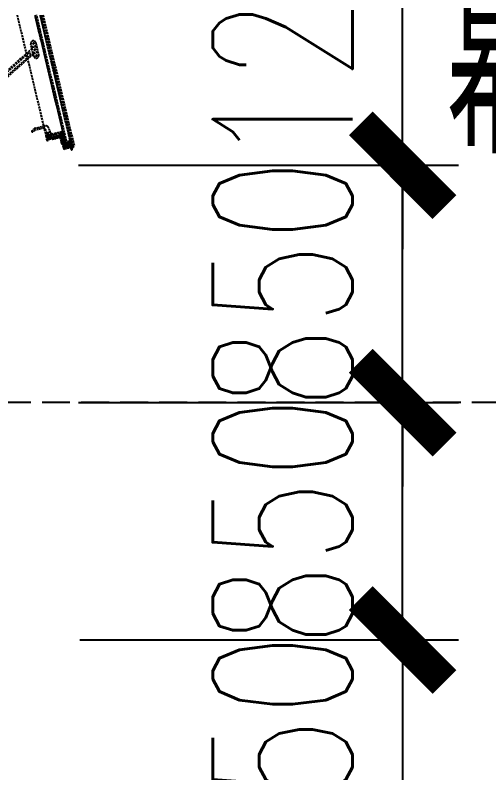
# Model space of a CAD drawing. Extents: x 220580 to 2027826, y -309201 to 71987.
# Drawn here: x 323778 to 325474, y -162855 to -160142 of the extents above; entities that cross this region are included whole.
import ezdxf
from ezdxf.enums import TextEntityAlignment as Align

# ---------------------------------------------------------------- set-up
doc = ezdxf.new("R2010")
doc.units = 0
for name, pattern in [('DASH', [0.35, 0.25, -0.1]), ('ZN-DASH', [0.35, 0.25, -0.1]), ('ZN-DOT', [0.25, 0, -0.25])]:
    doc.linetypes.add(name, pattern=pattern)
for name, color, linetype in [('!ZN1-填充-8', 8, 'Continuous'), ('!ZN4-辅助材料-1', 1, 'Continuous'), ('!ZN6-层高线-8', 8, 'ZN-DOT'), ('20剖面图$0$A-SFCE', 30, 'Continuous'), ('3索引', 3, 'Continuous'), ('4玻璃幕墙', 4, 'Continuous'), ('DIM', 173, 'Continuous')]:
    doc.layers.add(name, color=color, linetype=linetype)
doc.styles.add('DHTEXT-1', font='ROMANS.shx', dxfattribs={"width": 0.7, "bigfont": 'CHINESE.shx'})
doc.styles.add('中南符号', font='simhei.ttf')
doc.dimstyles.new('ZN200', dxfattribs={"dimscale": 200, "dimtxt": 2.5, "dimasz": 1.5, "dimexe": 1, "dimexo": 2, "dimgap": 0.9, "dimtad": 1, "dimdec": 0, "dimdsep": 46, "dimtxsty": 'DHTEXT-1', "dimblk": 'ARCHTICK', "dimcen": 2.5, "dimclrd": 173, "dimclre": 173, "dimclrt": 7, "dimazin": 2, "dimtfac": 1, "dimtdec": 0, "dimtix": 1, "dimtmove": 2, "dimatfit": 3, "dimfxl": 0, "dimtolj": 1, "dimtzin": 0, "dimarcsym": 0})

# ---------------------------------------------------------------- blocks, each defined once
blk = doc.blocks.new('风撑')
at = {"layer": '!ZN4-辅助材料-1', "linetype": 'ZN-DASH', "ltscale": 30}
for p, q in [((-9, 356), (9, 356)), ((-9, 356), (-9, 0)), ((-8, 0), (-8, 356)), ((8, 356), (8, 0)), ((9, 356), (9, 0)), ((-2.6, 334.8), (-3.9, 331)), ((-3.9, 331), (3.9, 331)), ((-1.2, 345.7), (-1.2, 346.2)), ((-1.2, 346.2), (-0.2, 346.2)), ((-1.2, 345.7), (-0.2, 345.7)), ((-0.2, 347.2), (0.2, 347.2)), ((-0.2, 346.2), (-0.2, 347.2)), ((-0.2, 344.7), (-0.2, 345.7)), ((-0.2, 344.7), (0.2, 344.7)), ((0.2, 346.2), (0.2, 347.2)), ((0.2, 346.2), (1.2, 346.2)), ((0.2, 344.7), (0.2, 345.7)), ((0.2, 345.7), (1.2, 345.7)), ((1.2, 345.7), (1.2, 346.2)), ((2.7, 334.5), (3.9, 331)), ((185.7, 267.2), (203.3, 271.4)), ((186.2, 265.2), (203.7, 269.4)), ((190.9, 245.8), (208.4, 250)), ((191.3, 243.8), (208.8, 248)), ((-8, 111), (8, 111)), ((-8, 58.3), (8, 58.3)), ((-9, 0), (9, 0)), ((-3.9, 25), (3.9, 25)), ((-2.6, 21.2), (-3.9, 25)), ((-1.2, 10.2), (-1.2, 9.7)), ((-1.2, 10.2), (-0.2, 10.2)), ((-1.2, 9.7), (-0.2, 9.7)), ((-0.2, 11.2), (0.2, 11.2)), ((-0.2, 11.2), (-0.2, 10.2)), ((-0.2, 9.7), (-0.2, 8.7)), ((-0.2, 8.7), (0.2, 8.7)), ((0.2, 11.2), (0.2, 10.2)), ((0.2, 10.2), (1.2, 10.2)), ((0.2, 9.7), (1.2, 9.7)), ((0.2, 9.7), (0.2, 8.7)), ((1.2, 10.2), (1.2, 9.7)), ((2.7, 21.5), (3.9, 25))]:
    blk.add_line(p, q, dxfattribs=at)
for points in [[(-2.5, 343.5, 1), (2.5, 343.5), (2.5, 348.5, 1), (-2.5, 348.5)], [(193.8, 233.6), (183.3, 277.4, -1), (200.8, 281.6), (211.3, 237.8, -1)], [(22.9, 96.3), (180.8, 236.3, 1), (174.1, 243.8), (16.3, 103.8, 1)], [(-2.5, 12.5, -1), (2.5, 12.5), (2.5, 7.5, -1), (-2.5, 7.5)]]:
    blk.add_lwpolyline(points, format="xyb", close=True, dxfattribs=at)
blk.add_lwpolyline([(187.3, 260.8), (-5.8, 89.5, 1), (6.1, 76.1), (192, 241)], format="xyb", dxfattribs=at)
for centre, radius in [((0, 346), 2), ((192.1, 279.5), 2.5), ((197.3, 257.6), 2.5), ((197.3, 257.6), 2.5), ((202.5, 235.7), 2.5), ((0.2, 82.8), 2.5), ((0, 10), 2)]:
    blk.add_circle(centre, radius, dxfattribs=at)
for centre, start, end in [((0, 333.8), 15.0621, 159.0621), ((0, 22.2), 200.9379, 344.9379)]:
    blk.add_arc(centre, 2.8, start, end, dxfattribs=at)
blk = doc.blocks.new('20201118141255')
at = {"layer": '!ZN1-填充-8', "linetype": 'ZN-DASH', "ltscale": 20}
for p, q in [((-40.3, 34.2), (-49.9, 29.3)), ((-40.3, 28.2), (-47.5, 24.7)), ((0.9, 34.5), (-39.2, 34.5)), ((-7.2, 28.5), (-39.2, 28.5)), ((-50.9, 25.8), (-50.8, 25.6)), ((0.2, 9.6), (-2.3, 24.6)), ((0, 8.8), (0, 0)), ((13.3, 7.2), (0, 7.2)), ((0.2, 9.6), (13, 9.6)), ((4.6, 7.2), (4.6, 8.4)), ((8.6, 8.4), (4.6, 8.4)), ((8.6, 7.2), (8.6, 8.4)), ((13, 9.6), (10.8, 25.7)), ((13.3, 8.8), (13.3, 0))]:
    blk.add_line(p, q, dxfattribs=at)
for centre, radius, start, end in [((-48.7, 27.1), 2.5, 117.1726, 211.068), ((-39.2, 32), 2.5, 90, 117.1726), ((-39.2, 26), 2.5, 90, 116.229), ((-7.2, 23.5), 5, 12.3391, 90), ((0.9, 24.5), 10, 7.0608, 90), ((-48.6, 26.9), 2.5, 211.068, 296.229), ((0.8, 8.8), 0.8, 90, 180), ((12.5, 8.8), 0.8, 360, 90)]:
    blk.add_arc(centre, radius, start, end, dxfattribs=at)
blk = doc.blocks.new('20201207134444修')
at = {"layer": '!ZN1-填充-8', "linetype": 'ZN-DASH', "ltscale": 30}
h = blk.add_hatch(dxfattribs=at)
h.set_pattern_fill('ANSI36', color=256, scale=0.2, angle=13.4293, style=0)
h.set_pattern_definition([(58.42928774, (-109914.7726, -98208.03987), (0.0203894187, 0.6396168089), [0.79375, -0.15875, 0, -0.15875])])
h.paths.add_polyline_path([(52.6, -13.7), (52.6, -13.7, 0.414214), (53, -13.1), (53.3, -14.5), (51.9, -14.9, 0.414214), (52.2, -14.3), (52, -13.3, 0.414214)])
h = blk.add_hatch(dxfattribs=at)
h.set_pattern_fill('ANSI37', color=256, angle=103.4293, style=0)
h.set_pattern_definition([(148.4292877, (49002.4444, -21449.2462), (-0.83113636, -1.352541535), []), (238.4292877, (49002.4444, -21449.2462), (1.352541535, -0.83113636), [])])
h.paths.add_polyline_path([(59, -16.8), (61.7, -27.9), (61.8, -28.4), (68.6, -26.8), (67.4, -26.1), (64.8, -15.4)])
for points in [[(69.1, -7.4), (70.2, -12), (70.5, -12), (69.4, -7.3)], [(80.5, -4.7), (81.6, -9.3), (81.9, -9.2), (80.8, -4.6)]]:
    blk.add_hatch(color=256, dxfattribs=at).paths.add_polyline_path(points)
h = blk.add_hatch(dxfattribs=at)
h.set_pattern_fill('ANSI37', color=256, scale=0.5, angle=103.4293, style=0)
h.set_pattern_definition([(148.429, (89.5777, -15.6232), (-0.83114, -1.35254), []), (238.429, (89.5777, -15.6232), (1.35254, -0.83114), [])])
h.paths.add_polyline_path([(86.1, -22.6), (72.5, -25.9), (73.2, -24.7), (70.2, -12), (70.5, -12), (72.9, -13.4), (80.2, -11.7), (81.6, -9.3), (81.9, -9.2), (84.9, -21.9)])
h = blk.add_hatch(dxfattribs=at)
h.set_pattern_fill('DOTS', color=256, angle=103.4293, style=0)
h.set_pattern_definition([(103.429, (89.5777, -15.6232), (-1.72844, 0.40336), [0, -1.5875])])
h.paths.add_polyline_path([(73, -12.4), (79.5, -10.8), (80.6, -9.1), (79.8, -5.8), (70.5, -8), (71.3, -11.3)])
for p, q in [((-109.1, 446.3), (-5.9, 14)), ((68.6, -26.8), (-44.4, 446.3)), ((72.5, -25.9), (-40.3, 446.3)), ((86.1, -22.6), (-25.9, 446.3)), ((90, -21.7), (-21.7, 446.3)), ((-18.7, 446.3), (93.7, -24.4)), ((-3.1, 13.1), (48.6, 16.2)), ((-1, 4.4), (46.5, 25)), ((2.1, 16.4), (3, 12.9)), ((9.7, 14.1), (3.5, 12.6)), ((3.8, 12.7), (6.6, 1.1)), ((4.9, 13), (7.7, 1.3)), ((12.1, 2.4), (6.6, 1.1)), ((8.3, 13.8), (11.1, 2.1)), ((9.1, 18.1), (10, 14.6)), ((9.3, 14), (12.1, 2.4)), ((43.7, 15.1), (19.4, 9.3)), ((49, 25.1), (64.8, -15.4)), ((54.9, 26.5), (59, -16.8)), ((47, -6.8), (58.5, -4)), ((47.1, -1.4), (49.5, -11.5)), ((47.1, -1.4), (47.3, -1.4)), ((47.3, -1.4), (49.7, -11.5)), ((47.3, -1.4), (50.1, -3.1)), ((47.7, -3.9), (51.4, -5.7)), ((51.4, -5.7), (48.9, -9)), ((49.5, -11.5), (49.7, -11.5)), ((49.7, -11.5), (51.4, -8.7)), ((50.3, -3.2), (51.6, -8.5)), ((51.9, -3), (51.1, -3.2)), ((51.9, -3), (53.1, -7.9)), ((53.3, -14.5), (51.9, -14.9)), ((52, -3), (54, -7.7)), ((52, -3), (52.4, -3.4)), ((52, -3), (52, -3.2)), ((53.1, -7.9), (52.2, -8.1)), ((52.4, -3.4), (52.7, -3.3)), ((52.8, -2.8), (52.7, -3.3)), ((52.8, -2.8), (54.7, -7.5)), ((52.8, -2.8), (53.2, -3.2)), ((52.9, -7.3), (53.2, -7.9)), ((53, -7.7), (53.2, -7.9)), ((53.2, -3.2), (53.5, -3.1)), ((53.3, -7.4), (53.2, -7.9)), ((53.3, -7.4), (53.6, -7.3)), ((53.6, -2.6), (53.5, -3.1)), ((53.6, -2.6), (55.5, -7.3)), ((53.6, -2.6), (53.9, -3)), ((53.6, -7.3), (54, -7.7)), ((53.9, -3), (54.2, -2.9)), ((54.1, -7.2), (54, -7.7)), ((54.1, -7.2), (54.4, -7.1)), ((54.4, -2.4), (54.2, -2.9)), ((54.4, -2.4), (56.3, -7.1)), ((54.4, -2.4), (54.7, -2.8)), ((54.4, -7.1), (54.7, -7.5)), ((54.7, -2.8), (55, -2.7)), ((54.9, -7), (54.7, -7.5)), ((54.9, -7), (55.1, -7)), ((55.1, -2.3), (55, -2.7)), ((55.1, -2.3), (57.1, -6.9)), ((55.1, -2.3), (55.5, -2.6)), ((55.1, -7), (55.5, -7.3)), ((55.5, -2.6), (55.8, -2.5)), ((55.6, -6.8), (55.5, -7.3)), ((55.6, -6.8), (55.9, -6.8)), ((55.9, -2.1), (55.8, -2.5)), ((55.9, -2.1), (57.8, -6.7)), ((55.9, -2.1), (56.3, -2.4)), ((55.9, -6.8), (56.3, -7.1)), ((56.3, -2.4), (56.6, -2.4)), ((56.4, -6.6), (56.3, -7.1)), ((56.4, -6.6), (56.7, -6.6)), ((56.7, -1.9), (56.6, -2.4)), ((56.7, -1.9), (58.6, -6.6)), ((56.7, -1.9), (57.1, -2.2)), ((56.7, -6.6), (57.1, -6.9)), ((57.1, -2.2), (57.4, -2.2)), ((57.2, -6.5), (57.1, -6.9)), ((57.2, -6.5), (57.5, -6.4)), ((57.5, -1.7), (57.4, -2.2)), ((57.5, -1.7), (58.6, -6.6)), ((57.5, -6.4), (57.8, -6.7)), ((58, -6.3), (57.8, -6.7)), ((58, -6.3), (58.3, -6.2)), ((58.3, -6.2), (58.6, -6.6)), ((68.6, -26.8), (89, -24)), ((88.5, -22), (69.1, -28.7)), ((90, -21.7), (90.5, -23.6))]:
    blk.add_line(p, q, dxfattribs=at)
for points in [[(-45.4, 446.3), (67.4, -26.1), (68.6, -26.8), (72.5, -25.9), (73.2, -24.7), (-39.2, 446.3)], [(-26.9, 446.3), (84.9, -21.9), (86.1, -22.6), (90, -21.7), (90.7, -20.5), (-20.7, 446.3)], [(-16.6, 446.3), (95.7, -23.9), (91.5, -24.9)], [(69.4, -7.7), (69.5, -7.7), (70.5, -11.9), (72.9, -13.3), (80.1, -11.6), (81.5, -9.3), (80.5, -5), (80.6, -5), (80.5, -5)]]:
    blk.add_lwpolyline(points, dxfattribs=at)
for points in [[(59.7, -28.4, 0.414214), (60.3, -28.8), (61.3, -28.5, 0.414214), (61.7, -27.9), (48.8, 26, -0.414214), (49.2, 26.6), (51.1, 27.1, 0.414214), (51.5, 27.7), (51.5, 27.7, 0.414214), (50.9, 28.1), (-5.5, 14.6, 0.414214), (-5.9, 14), (-2.1, -2, 0.414214), (-1.5, -2.4), (1.9, -1.6, 0.414214), (2.3, -1), (2.2, -0.5, 0.414214), (1.6, -0.1), (0.1, -0.5, -0.414214), (-0.5, -0.1), (-1, 1.8, -0.414214), (-0.6, 2.4), (17.9, 6.8, -0.414214), (18.5, 6.5), (19, 4.5, -0.414214), (18.6, 3.9), (17.1, 3.6, 0.414214), (16.8, 3), (16.9, 2.5, 0.414214), (17.5, 2.1), (29.6, 5), (30, 5.6), (30.6, 5.3), (44.2, 8.5), (44.2, 8.5, -0.414214), (44.8, 8.1), (50.3, -14.7, 0.414214), (50.9, -15.1), (51.9, -14.9, 0.414214), (52.2, -14.3), (48.9, -0.2, -0.414214), (49.2, 0.4), (52.2, 1.1, -0.414214), (52.8, 0.8), (59.7, -28.4)], [(51.4, 27.2, 0.361853), (51.5, 27.5), (51.4, 27.9, 0.414081), (51.1, 28.1), (50.3, 27.9, -0.393774), (50.1, 28), (50.1, 28.1, -0.339454), (50.4, 28.7), (53.1, 29.6, 0.309009), (53.5, 30.1, -0.166198), (53.6, 30.6, -0.615201), (53.9, 30.5), (54, 30.1, -0.280837), (53.7, 29.2, 0.147614), (53.3, 27.7), (53.2, 27.3, 0.611335), (53.4, 27.3), (54.2, 27.5, 0.273777), (54.3, 27.7), (54.2, 27.8, -1.027808), (54.5, 27.9), (54.6, 27.6, -0.252626), (54.4, 27.1), (53.4, 26.6, -0.287212), (50.6, 27, 0.009769), (51.4, 27.2, 0.030001)], [(59.7, -28.4, -0.414214), (59.4, -29), (59.4, -29, -0.414214), (58.8, -28.6), (52, -0.4, 0.414214), (51.4, -0.1), (50.4, -0.3, 0.414214), (50.1, -0.9), (53, -13.1, -0.414214), (52.6, -13.7), (52.6, -13.7, -0.414214), (52, -13.3), (48.9, -0.2, -0.414214), (49.2, 0.4), (52.2, 1.1, -0.414214), (52.8, 0.8), (59.7, -28.4)], [(85.1, -31.1), (90.4, -29.8, 0.414214), (90.8, -29.2), (90.7, -28.7, 0.414214), (90, -28.4), (89.5, -28.5), (88.8, -29.1, -0.575867), (88, -28.8), (87.8, -27.8), (88.4, -27.6, 0.691129), (88.4, -27.1), (86.5, -26.4, 0.288214), (85.5, -26.7), (84.1, -28.1, 0.691129), (84.4, -28.6), (85, -28.4), (85.3, -29.5, -0.575867), (84.7, -30.1), (83.8, -29.8), (82.8, -30.1, 0.414214), (82.7, -30.3), (82.7, -30.3, 0.21258), (87.5, -36.4, 2.116586), (87.3, -35.3, -0.127199), (84.4, -31.9, -0.484661), (84.7, -31.2), (85.1, -31.1)]]:
    blk.add_lwpolyline(points, format="xyb", dxfattribs=at)
for points in [[(33.2, 8.4), (32.4, 11.8, 0.414214), (31.8, 12.2), (30.8, 12, 0.414214), (30.4, 11.4), (31.3, 8, -0.414214), (30.9, 7.4), (28.5, 6.8, -0.414214), (27.8, 7.2), (27, 10.6, 0.414214), (26.4, 10.9), (25.5, 10.7, 0.414214), (25.1, 10.1), (25.9, 6.7, -0.414214), (25.5, 6.1), (21.4, 5.1, -0.414214), (20.8, 5.5), (20, 8.9, 0.414214), (19.4, 9.3), (-1, 4.4, -0.414214), (-1.6, 4.7), (-3.5, 12.5, -0.414214), (-3.1, 13.1), (46.5, 25, -0.414214), (47.1, 24.6), (48.9, 16.8, -0.414214), (48.6, 16.2), (43.7, 15.1, 0.414214), (43.3, 14.5), (44.1, 11.1, -0.414214), (43.8, 10.5), (33.8, 8.1, -0.414214)], [(49.6, 13.9), (52.1, 3.7, -0.414214), (51.7, 3.1), (48.8, 2.4, -0.414214), (48.2, 2.8), (45.7, 13, -0.414214), (46.1, 13.6), (49, 14.3, -0.414214)], [(59.9, -33.5), (59.9, -33.3, -0.414214), (60.1, -32.9), (81.7, -27.8, -0.414214), (82.3, -28.2), (82.6, -29.6, 0.414214), (83.2, -30), (84.5, -29.7, 0.267949), (84.8, -29.4), (84.9, -29, 0.57735), (84.6, -28.6), (84.5, -28.7, -0.414214), (83.9, -28.3), (83.6, -27.3, -0.414214), (84, -26.7), (87.9, -25.8, -0.414214), (88.5, -26.2), (88.7, -27.1, -0.414214), (88.4, -27.7), (88.3, -27.8, 0.57735), (88.1, -28.3), (88.4, -28.5, 0.267949), (88.8, -28.7), (90.2, -28.3, 0.414214), (90.5, -28), (89.9, -25.6, -0.414214), (90.1, -25.3), (91.5, -24.9, 0.414214), (91.7, -24.6), (91.6, -23.9, 0.414214), (90.9, -23.5), (89, -24), (59.8, -31, -0.414214), (59.2, -30.6), (52, -0.4, 0.414214), (51.4, -0.1), (50.4, -0.3, 0.414214), (50.1, -0.9), (58, -34, 0.414214), (58.6, -34.3), (59.5, -34.1, 0.414214)], [(87.2, -29), (86.9, -27.7, 0.414214), (86.3, -27.3), (86.1, -27.4, 0.414214), (85.7, -28), (86.1, -29.3, 0.414214), (86.7, -29.7), (86.9, -29.6, 0.414214)]]:
    blk.add_lwpolyline(points, format="xyb", close=True, dxfattribs=at)
for points in [[(54.9, 26.5), (64.8, -15.4), (59, -16.8), (49, 25.1)], [(59, -16.8), (61.7, -27.9), (61.8, -28.4), (68.6, -26.8), (67.4, -26.1), (64.8, -15.4)], [(69.1, -28.7), (89, -24), (88.5, -22), (68.6, -26.8)], [(69.1, -7.4), (70.2, -12), (70.5, -12), (69.4, -7.3)], [(72.9, -13.4), (80.2, -11.7), (81.6, -9.3), (80.5, -4.4), (69.3, -7.1), (70.5, -12)], [(86.1, -22.6), (72.5, -25.9), (73.2, -24.7), (70.2, -12), (70.5, -12), (72.9, -13.4), (80.2, -11.7), (80.2, -11.7), (81.6, -9.3), (81.9, -9.2), (84.9, -21.9), (86.1, -22.6)], [(73, -12.4), (79.5, -10.8), (80.6, -9.1), (79.8, -5.8), (70.5, -8), (71.3, -11.3)], [(80.5, -4.7), (81.6, -9.3), (81.9, -9.2), (80.8, -4.6)]]:
    blk.add_lwpolyline(points, close=True, dxfattribs=at)
for centre, radius, start, end in [((3.4, 13), 0.4, 193.4293, 283.4293), ((9.6, 14.5), 0.4, 283.4293, 13.4293), ((50.8, -2), 1.3, 238.4293, 283.4293), ((52.5, -9.4), 1.3, 103.4293, 148.4293)]:
    blk.add_arc(centre, radius, start, end, dxfattribs=at)
for p in [(67.6, -27), (73.5, -25.6), (82.3, -11.2), (85.1, -22.9)]:
    blk.add_point(p, dxfattribs=at)
at = {"layer": '!ZN1-填充-8', "linetype": 'ZN-DASH', "ltscale": 30, "rotation": 13.42932585530589}
blk.add_blockref('20201118141255', (-0.8, 15.7), dxfattribs=at)
blk = doc.blocks.new('A$C127fa938')
at = {"ltscale": 30}
blk.add_blockref('20201207134444修', (250.2, 51.2), dxfattribs=at)
blk.add_blockref('风撑', (7, 117))
blk = doc.blocks.new('20250828170426')
at = {"layer": '4玻璃幕墙', "ltscale": 50}
blk.add_blockref('A$C127fa938', (-260, 4690), dxfattribs=at)
blk = doc.blocks.new('_ArchTick')
at = {"color": 0, "linetype": 'ByBlock', "const_width": 0.4}
blk.add_lwpolyline([(-0.5, -0.5), (0.5, 0.5)], dxfattribs=at)
blk = doc.blocks.new('*D554')
at = {"layer": 'Defpoints', "color": 0, "ltscale": 2, "transparency": 16777216}
for p in [(323792.1, -161529.4), (325165.6, -161529.4), (323792.1, -162379.4)]:
    blk.add_point(p, dxfattribs=at)
at = {"layer": 'DIM', "color": 173, "linetype": 'ByBlock', "lineweight": -2, "ltscale": 2, "transparency": 16777216}
for p, q in [((325165.6, -161529.4), (325165.6, -161229.4)), ((324192.1, -161529.4), (325365.6, -161529.4)), ((325165.6, -162379.4), (325165.6, -161529.4)), ((324192.1, -162379.4), (325365.6, -162379.4)), ((325165.6, -162379.4), (325165.6, -162679.4))]:
    blk.add_line(p, q, dxfattribs=at)
at = {"layer": 'DIM', "color": 173, "lineweight": -2, "ltscale": 2, "transparency": 16777216, "xscale": 300, "yscale": 300, "zscale": 300}
for p, rotation in [((325165.6, -161529.4), 270), ((325165.6, -162379.4), 90)]:
    blk.add_blockref('_ArchTick', p, dxfattribs=dict(at, rotation=rotation))
at = {"layer": 'DIM', "color": 7, "ltscale": 2, "transparency": 16777216, "insert": (324735.6, -161954.4), "char_height": 500, "attachment_point": 5, "rotation": 90, "style": 'DHTEXT-1'}
blk.add_mtext('\\A1;850', dxfattribs=at)
blk = doc.blocks.new('*D563')
at = {"layer": 'Defpoints', "color": 0, "ltscale": 2, "transparency": 16777216}
for p in [(323604.5, -159479.4), (325165.6, -159479.4), (323604.5, -160679.4)]:
    blk.add_point(p, dxfattribs=at)
at = {"layer": 'DIM', "color": 173, "linetype": 'ByBlock', "lineweight": -2, "ltscale": 2, "transparency": 16777216}
for p, q in [((325165.6, -159479.4), (325165.6, -159179.4)), ((324004.5, -159479.4), (325365.6, -159479.4)), ((325165.6, -160679.4), (325165.6, -159479.4)), ((324004.5, -160679.4), (325365.6, -160679.4)), ((325165.6, -160679.4), (325165.6, -160979.4))]:
    blk.add_line(p, q, dxfattribs=at)
at = {"layer": 'DIM', "color": 173, "lineweight": -2, "ltscale": 2, "transparency": 16777216, "xscale": 300, "yscale": 300, "zscale": 300}
for p, rotation in [((325165.6, -159479.4), 270), ((325165.6, -160679.4), 90)]:
    blk.add_blockref('_ArchTick', p, dxfattribs=dict(at, rotation=rotation))
at = {"layer": 'DIM', "color": 7, "ltscale": 2, "transparency": 16777216, "insert": (324735.6, -160079.4), "char_height": 500, "attachment_point": 5, "rotation": 90, "style": 'DHTEXT-1'}
blk.add_mtext('\\A1;1200', dxfattribs=at)
blk = doc.blocks.new('*D564')
at = {"layer": 'Defpoints', "color": 0, "ltscale": 2, "transparency": 16777216}
for p in [(323604.5, -160679.4), (325165.6, -160679.4), (323604.5, -161529.4)]:
    blk.add_point(p, dxfattribs=at)
at = {"layer": 'DIM', "color": 173, "linetype": 'ByBlock', "lineweight": -2, "ltscale": 2, "transparency": 16777216}
for p, q in [((325165.6, -160679.4), (325165.6, -160379.4)), ((324004.5, -160679.4), (325365.6, -160679.4)), ((325165.6, -161529.4), (325165.6, -160679.4)), ((324004.5, -161529.4), (325365.6, -161529.4)), ((325165.6, -161529.4), (325165.6, -161829.4))]:
    blk.add_line(p, q, dxfattribs=at)
at = {"layer": 'DIM', "color": 173, "lineweight": -2, "ltscale": 2, "transparency": 16777216, "xscale": 300, "yscale": 300, "zscale": 300}
for p, rotation in [((325165.6, -160679.4), 270), ((325165.6, -161529.4), 90)]:
    blk.add_blockref('_ArchTick', p, dxfattribs=dict(at, rotation=rotation))
at = {"layer": 'DIM', "color": 7, "ltscale": 2, "transparency": 16777216, "insert": (324735.6, -161104.4), "char_height": 500, "attachment_point": 5, "rotation": 90, "style": 'DHTEXT-1'}
blk.add_mtext('\\A1;850', dxfattribs=at)
blk = doc.blocks.new('中南-指向索引')
blk.add_wipeout([(0, 5), (-0.523, 4.973), (-1.04, 4.891), (-1.545, 4.755), (-2.034, 4.568), (-2.5, 4.33), (-2.939, 4.045), (-3.346, 3.716), (-3.716, 3.346), (-4.045, 2.939), (-4.33, 2.5), (-4.568, 2.034), (-4.755, 1.545), (-4.891, 1.04), (-4.973, 0.523), (-5, 0), (-4.973, -0.523), (-4.891, -1.04), (-4.755, -1.545), (-4.568, -2.034), (-4.33, -2.5), (-4.045, -2.939), (-3.716, -3.346), (-3.346, -3.716), (-2.939, -4.045), (-2.5, -4.33), (-2.034, -4.568), (-1.545, -4.755), (-1.04, -4.891), (-0.523, -4.973), (0, -5), (0.523, -4.973), (1.04, -4.891), (1.545, -4.755), (2.034, -4.568), (2.5, -4.33), (2.939, -4.045), (3.346, -3.716), (3.716, -3.346), (4.045, -2.939), (4.33, -2.5), (4.568, -2.034), (4.755, -1.545), (4.891, -1.04), (4.973, -0.523), (5, 0), (4.973, 0.523), (4.891, 1.04), (4.755, 1.545), (4.568, 2.034), (4.33, 2.5), (4.045, 2.939), (3.716, 3.346), (3.346, 3.716), (2.939, 4.045), (2.5, 4.33), (2.034, 4.568), (1.545, 4.755), (1.04, 4.891), (0.523, 4.973)])
blk.add_line((-5, 0), (5, 0))
at = {"color": 0, "style": '中南符号', "flags": 8}
blk.add_attdef('编号', text='', height=3, dxfattribs=at).set_placement((0, 0.365), align=Align.CENTER)
at = {"color": 0, "style": '中南符号', "width": 0.932285, "flags": 8}
blk.add_attdef('图号', text='', height=3, dxfattribs=at).set_placement((-4.037, -3.373), (4.008, -3.373), align=Align.FIT)
blk = doc.blocks.new('*D1209')
at = {"layer": 'Defpoints', "color": 0, "ltscale": 2, "transparency": 16777216}
for p in [(323609.2, -162379.4), (323792.1, -163229.4), (325165.6, -163229.4)]:
    blk.add_point(p, dxfattribs=at)
at = {"layer": 'DIM', "color": 173, "linetype": 'ByBlock', "lineweight": -2, "ltscale": 2, "transparency": 16777216}
for p, q in [((325165.6, -162379.4), (325165.6, -162079.4)), ((324009.2, -162379.4), (325365.6, -162379.4)), ((325165.6, -162379.4), (325165.6, -163229.4)), ((324192.1, -163229.4), (325365.6, -163229.4)), ((325165.6, -163229.4), (325165.6, -163529.4))]:
    blk.add_line(p, q, dxfattribs=at)
at = {"layer": 'DIM', "color": 173, "lineweight": -2, "ltscale": 2, "transparency": 16777216, "xscale": 300, "yscale": 300, "zscale": 300}
for p, rotation in [((325165.6, -162379.4), 270), ((325165.6, -163229.4), 90)]:
    blk.add_blockref('_ArchTick', p, dxfattribs=dict(at, rotation=rotation))
at = {"layer": 'DIM', "color": 7, "ltscale": 2, "transparency": 16777216, "insert": (324735.6, -162804.4), "char_height": 500, "attachment_point": 5, "rotation": 90, "style": 'DHTEXT-1'}
blk.add_mtext('\\A1;850', dxfattribs=at)

msp = doc.modelspace()

# ---------------------------------------------------------------- linework, layer by layer
at = {"layer": '!ZN6-层高线-8', "linetype": 'DASH', "ltscale": 400}
msp.add_line((329714, -161529.4), (319900.9, -161529.4), dxfattribs=at)

# ---------------------------------------------------------------- block references
at = {"layer": '3索引', "color": 7}
ref = msp.add_blockref('中南-指向索引', (326130.3, -159896.7), dxfattribs=dict(at, xscale=200, yscale=200, zscale=200))
ref.add_attrib('编号', '-', dxfattribs={"layer": '0', "color": 0, "height": 600, "style": '中南符号'}).set_placement((326130.3, -159823.6), align=Align.CENTER)
ref.add_attrib('图号', '幕-JD-110', dxfattribs={"layer": '0', "color": 0, "height": 600, "style": '中南符号', "width": 0.414349}).set_placement((325322.9, -160571.2), (326931.9, -160571.2), align=Align.FIT)

# ---------------------------------------------------------------- next in the draw order: block references
at = {"layer": '20剖面图$0$A-SFCE', "ltscale": 40}
msp.add_blockref('20250828170426', (323903.6, -165329.4), dxfattribs=at)

# ---------------------------------------------------------------- next in the draw order: dimensions: what is measured, and where the dimension line sits
at = {"layer": 'DIM', "ltscale": 2}
for base, p1, p2, picture, middle in [((325165.6, -159479.4), (323604.5, -160679.4), (323604.5, -159479.4), '*D563', (324735.6, -160079.4)), ((325165.6, -160679.4), (323604.5, -161529.4), (323604.5, -160679.4), '*D564', (324735.6, -161104.4)), ((325165.6, -161529.4), (323792.1, -162379.4), (323792.1, -161529.4), '*D554', (324735.6, -161954.4)), ((325165.6, -163229.4), (323609.2, -162379.4), (323792.1, -163229.4), '*D1209', (324735.6, -162804.4))]:
    dim = msp.add_linear_dim(base=base, p1=p1, p2=p2, angle=90, dimstyle='ZN200', dxfattribs=at)
    dim.commit()
    dim.dimension.update_dxf_attribs({"geometry": picture, "text_midpoint": middle})

doc.saveas('drawing.dxf')
